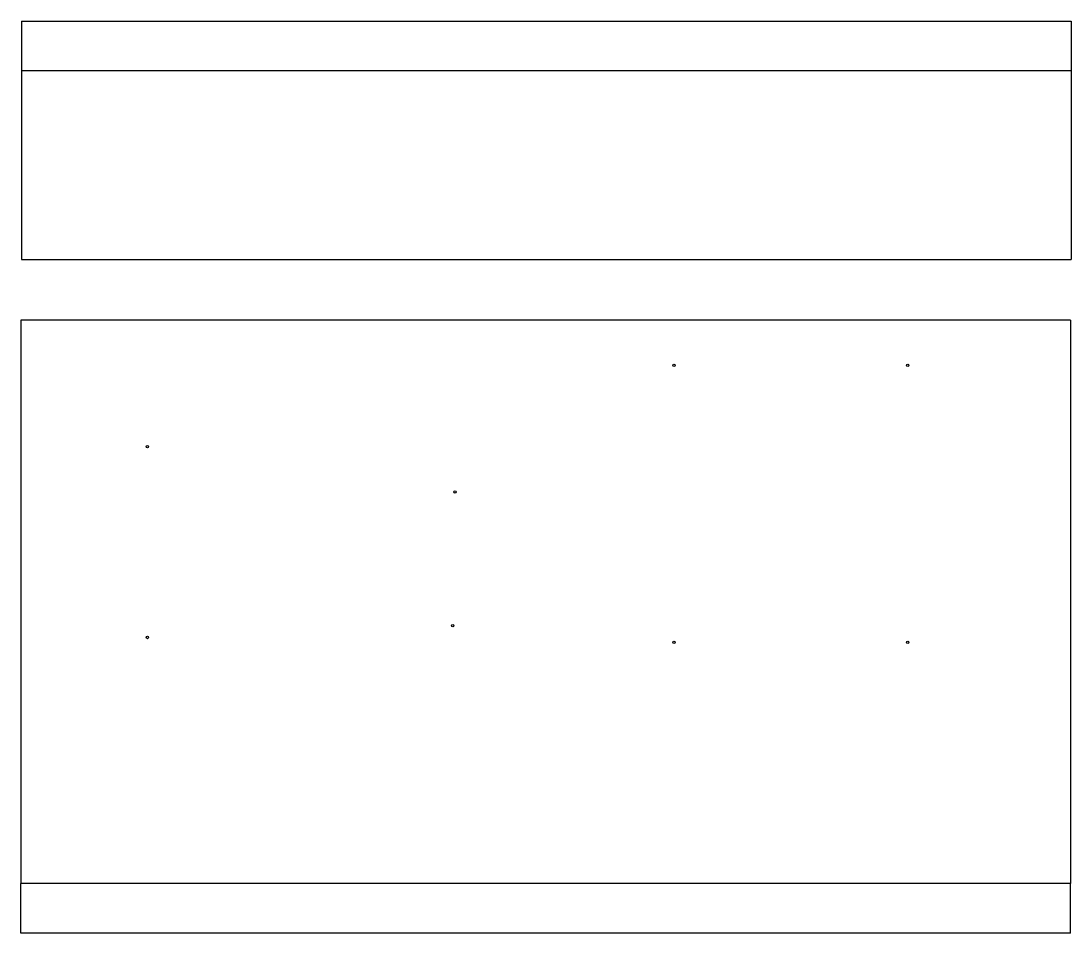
# Model space of a CAD drawing. Extents: x 32 to 252, y 90 to 281.
import ezdxf

# ---------------------------------------------------------------- set-up
doc = ezdxf.new("R2010")
doc.units = 0
doc.header["$LTSCALE"] = 12.7
doc.layers.add('VISIBLE', color=7, linetype='CONTINUOUS')

msp = doc.modelspace()

# ---------------------------------------------------------------- linework, layer by layer
at = {"layer": 'VISIBLE'}
for p, q in [((32.03, 281.43), (252.03, 281.43)), ((32.03, 281.43), (32.03, 271.04)), ((252.03, 281.43), (252.03, 271.04)), ((32.03, 271.04), (252.03, 271.04)), ((32.03, 271.04), (32.03, 231.43)), ((252.03, 271.04), (252.03, 231.43)), ((32.03, 231.43), (252.03, 231.43)), ((31.93, 218.77), (31.93, 100.75)), ((251.93, 218.77), (31.93, 218.77)), ((251.93, 218.77), (251.93, 100.75)), ((31.93, 90.35), (31.93, 100.75)), ((251.93, 100.75), (31.93, 100.75)), ((251.93, 90.35), (251.93, 100.75)), ((251.93, 90.35), (31.93, 90.35))]:
    msp.add_line(p, q, dxfattribs=at)
for centre in [(168.8, 209.27), (217.8, 209.27), (58.43, 192.27), (122.93, 182.77), (122.43, 154.77), (58.43, 152.27), (168.8, 151.27), (217.8, 151.27)]:
    msp.add_circle(centre, 0.25, dxfattribs=at)

doc.saveas('drawing.dxf')
